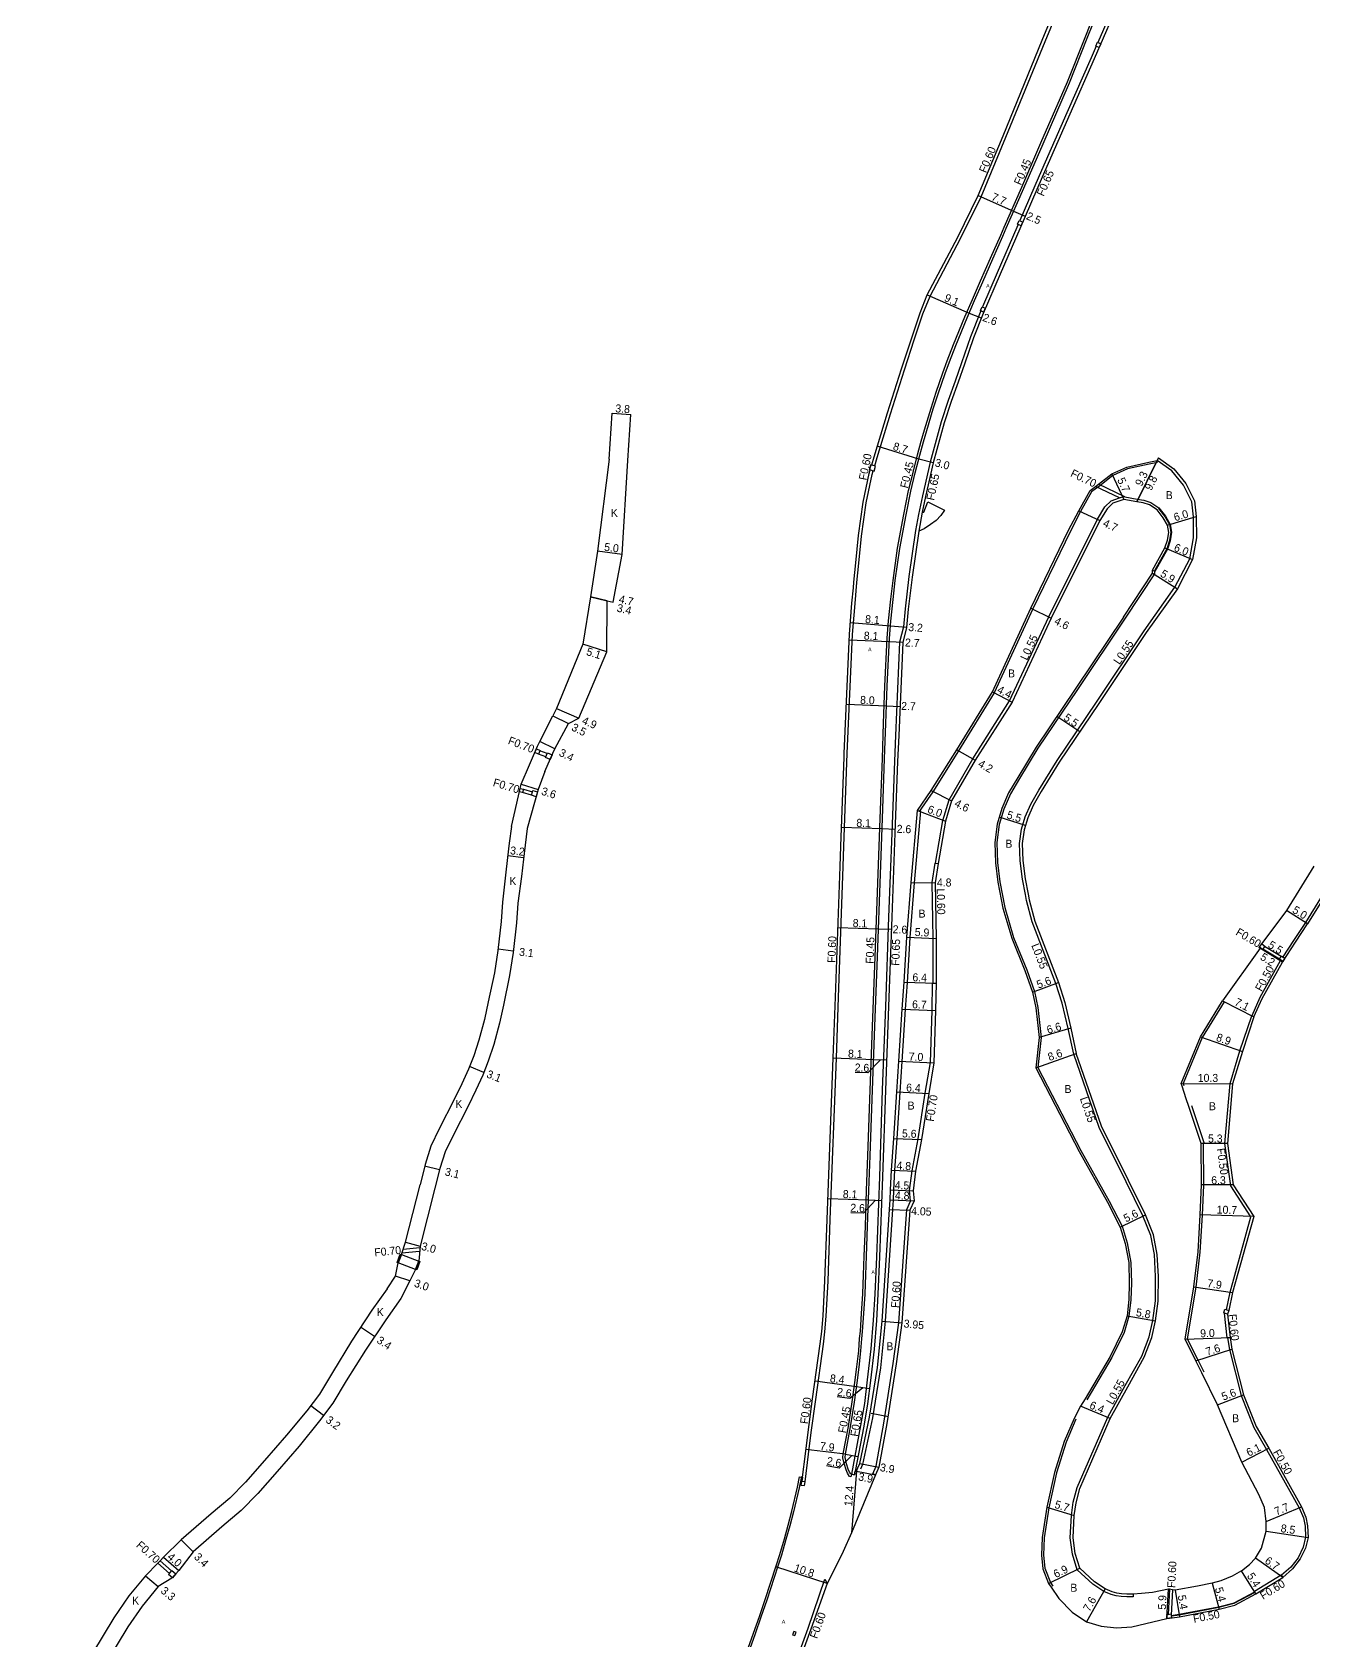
# Model space of a CAD drawing. Header units: metres. Extents: x 4000 to 8000, y -96000 to -93000.
# Drawn here: x 5204.3 to 5460.6, y -95800.2 to -95478.6 of the extents above; entities that cross this region are included whole.
import ezdxf

# ---------------------------------------------------------------- set-up
doc = ezdxf.new("R2010")
doc.units = ezdxf.units.M
doc.header["$LTSCALE"] = 2.5
for name, color, linetype in [('側溝・桝', 7, 'Continuous'), ('幅員', 7, 'Continuous'), ('歩道・分離帯・安全施設', 7, 'Continuous'), ('舗装', 7, 'Continuous'), ('道路', 7, 'Continuous')]:
    doc.layers.add(name, color=color, linetype=linetype)
doc.styles.get("Standard").update_dxf_attribs({"font": ''})
doc.styles.add('YOKO_DECO', font='')
doc.styles.get('Standard').set_extended_font_data('@MS PGothic')
doc.styles.get('YOKO_DECO').set_extended_font_data('MS PGothic')

msp = doc.modelspace()

# ---------------------------------------------------------------- linework, layer by layer
at = {"layer": '側溝・桝'}
for points in [[(5372.81, -95565.31), (5373.28, -95563.67), (5375.99, -95554.89), (5378.75, -95546.1), (5380.73, -95540.1), (5382.46, -95534.92), (5383.88, -95531.4), (5389.99, -95519.87), (5394.08, -95511.55), (5399.04, -95499.58), (5406.89, -95480.48), (5421.75, -95444.55), (5428.05, -95429.75), (5427.48, -95429.5)], [(5434.56, -95432.82), (5434.24, -95432.77), (5433.27, -95439.67), (5427.27, -95456), (5419.68, -95475.47), (5417.41, -95480.68)], [(5368.16, -95766.88), (5368.06, -95767.4), (5367.78, -95767.35), (5367.35, -95766.68), (5367.09, -95766.05), (5366.74, -95764.99), (5366.56, -95764.25), (5366.46, -95763.6), (5366.49, -95762.86), (5367.54, -95757.37), (5368.32, -95752.42), (5368.83, -95748.6), (5369.22, -95745.47), (5369.61, -95742.21), (5369.8, -95739.77), (5369.94, -95738.34), (5370.19, -95734.77), (5370.42, -95730.86), (5370.6, -95727.03), (5370.72, -95723.29), (5370.94, -95717.39), (5371.19, -95710.14), (5371.47, -95703.23), (5371.86, -95691.94), (5372.39, -95677.42), (5372.89, -95663.49), (5373.5, -95646.9), (5373.9, -95635.82), (5374.34, -95623.85), (5374.58, -95616.78), (5374.85, -95609.36), (5375.33, -95599.8), (5375.57, -95596.33), (5376.02, -95591.97), (5376.47, -95588.21), (5377.4, -95581.77), (5378.63, -95575.04), (5379.58, -95570.28), (5380.47, -95566.62), (5381.39, -95563.09), (5382.11, -95560.41), (5382.77, -95558.14), (5384.09, -95553.82), (5385.12, -95550.61), (5386.45, -95546.74), (5387.32, -95544.34), (5388.59, -95541.06), (5390.86, -95535.55), (5392.38, -95532.07), (5394, -95528.35), (5395.99, -95523.77), (5398, -95519.19), (5398.68, -95517.61), (5402.21, -95509.6), (5406.05, -95500.76), (5411.36, -95488.57), (5414.88, -95479.67), (5416.01, -95476.85)], [(5417.08, -95481.44), (5416.08, -95483.72), (5411.23, -95494.73), (5405.72, -95507.34), (5401.81, -95516.3)], [(5401.49, -95517.04), (5401.21, -95517.67), (5397.28, -95526.74), (5394.35, -95533.54)], [(5394.02, -95534.3), (5393.88, -95534.63), (5392, -95539.52), (5390.15, -95544.75), (5388.89, -95548.41), (5387.51, -95552.27), (5386.12, -95556.52), (5383.89, -95564.57), (5382.34, -95571.3), (5381.54, -95575.02), (5381, -95578.25), (5379.64, -95587.47), (5378.88, -95593.88), (5378.54, -95597.51), (5377.78, -95600.55), (5376.97, -95619.22), (5376.74, -95624.38), (5376.21, -95638.76), (5375.57, -95655.55), (5374.94, -95673.37), (5374.33, -95690.09), (5373.75, -95707.43), (5373.16, -95723.45), (5372.81, -95730.89), (5372.52, -95736.13), (5372.03, -95741.84), (5371.33, -95748.07), (5370.74, -95752.77), (5369.98, -95757.17), (5368.16, -95766.88), (5368.79, -95767)], [(5358.88, -95768.44), (5359.57, -95762.93), (5360.1, -95758.58), (5361.01, -95751.94), (5362.54, -95740.93), (5362.86, -95738.42), (5363.1, -95735.28), (5363.48, -95728.28), (5363.93, -95716.01), (5365.14, -95683.7), (5365.57, -95671.56), (5366.04, -95658.51), (5366.52, -95645.43), (5366.67, -95641.38), (5367.33, -95622.84), (5368.36, -95599.04), (5368.89, -95592.81), (5369.27, -95588.62), (5369.64, -95584.79), (5370.18, -95579.35), (5371.12, -95572.71), (5372.31, -95567.02), (5372.52, -95566.3)], [(5424.51, -95790.87), (5424.51, -95791.42), (5423.22, -95791.44), (5422.13, -95791.38), (5421.1, -95791.24), (5420.13, -95790.95), (5418.65, -95790.32), (5416.4, -95788.86), (5413.31, -95786.02), (5412.35, -95782.87), (5411.93, -95779.65), (5412.15, -95775.13), (5412.53, -95772.5), (5413.29, -95769.55), (5419.42, -95755.5), (5422.93, -95749.16), (5426.2, -95743.29), (5427.71, -95739.44), (5428.43, -95736.18), (5428.93, -95732.26), (5428.99, -95727.4), (5428.76, -95723.01), (5428.01, -95719.18), (5426.42, -95715.22), (5423.07, -95708.46), (5417.67, -95697.56), (5412.6, -95682.95), (5411.48, -95677.83), (5410.32, -95672.76), (5409.04, -95668.8), (5404.3, -95656.49), (5403.17, -95652.23), (5402.94, -95651.02), (5402.34, -95647.97), (5401.9, -95644.28), (5401.78, -95640.81), (5402.14, -95637.98), (5402.9, -95635.51), (5404.01, -95632.96), (5405.66, -95630.15), (5409.27, -95624.25), (5417.15, -95612.54), (5426.67, -95598.32), (5432.86, -95589.59), (5435.84, -95583.89), (5436.59, -95579.68), (5436.57, -95575.51), (5436.22, -95572.48), (5434.53, -95569.15), (5432.23, -95566.3), (5429.3, -95564.23)], [(5421.74, -95571.74), (5416.94, -95569.45)], [(5422.86, -95571.5), (5417.56, -95568.97)], [(5384.98, -95644.73), (5386.44, -95636.23), (5387.68, -95632.06), (5392.44, -95623.86), (5399.79, -95612.28), (5407.62, -95595.53), (5417.34, -95575.96), (5418.83, -95573.53), (5420.12, -95572.28), (5421.74, -95571.74), (5422.61, -95571.45), (5422.86, -95571.5), (5425.31, -95571.98), (5426.65, -95572.19), (5428, -95572.64), (5429.64, -95573.68), (5430.97, -95575.37), (5431.9, -95577.02), (5432.16, -95578.61), (5431.92, -95580.3), (5431.35, -95581.96), (5428.86, -95586.45), (5428.38, -95586.18)], [(5382.3, -95574.55), (5381.62, -95578.4)], [(5475.11, -95579.81), (5474.51, -95582.4), (5473.88, -95585.79), (5473.16, -95591.7), (5472.46, -95599), (5471.86, -95606.11), (5471.18, -95612.59), (5471.13, -95618.13), (5471.22, -95623.91), (5471.66, -95628.83), (5470.59, -95635.02), (5469.88, -95637.6), (5468.92, -95639.85), (5466.23, -95644.86), (5464.45, -95647.74), (5458.95, -95656.6)], [(5307.02, -95623.49), (5305.57, -95622.93)], [(5307.3, -95622.85), (5305.85, -95622.29)], [(5304.18, -95631.16), (5302.41, -95630.63)], [(5302.57, -95629.94), (5304.37, -95630.49)], [(5384.27, -95648.6), (5384.93, -95644.72), (5384.98, -95644.73), (5385.53, -95644.82)], [(5384.47, -95668.74), (5384.5, -95659.83), (5384.27, -95648.6)], [(5458.95, -95656.6), (5456.56, -95660.23), (5454.42, -95663.47)], [(5453.76, -95663.92), (5450.42, -95661.93)], [(5454.09, -95663.42), (5450.78, -95661.44)], [(5453.98, -95664.13), (5453.9, -95664.26), (5449.85, -95671.59), (5448.21, -95675.27)], [(5379.99, -95712.33), (5379.77, -95710.22), (5380.3, -95706.24), (5381.48, -95699.86), (5382.92, -95690.7), (5383.94, -95684.59), (5384.28, -95674.2), (5384.37, -95668.73), (5384.47, -95668.74), (5385.07, -95668.74)], [(5443.14, -95734.04), (5443.9, -95730.49), (5448.06, -95715.46), (5444.01, -95709.23), (5442.84, -95700.8), (5443.9, -95688.77), (5445.86, -95682.27), (5448.21, -95675.27)], [(5373, -95767.04), (5372.44, -95766.82), (5373.07, -95765.29), (5374.66, -95756.7), (5376.52, -95744.79), (5377.65, -95736.61), (5379.24, -95713.98), (5379.99, -95712.33)], [(5281.87, -95721.62), (5278.52, -95721.95)], [(5278.27, -95722.68), (5281.81, -95722.33)], [(5443.87, -95739.6), (5443.28, -95739.66), (5442.73, -95734.71)], [(5443.37, -95739.65), (5443.75, -95741.99), (5446.11, -95751.19), (5448.64, -95757.57), (5451.17, -95761.96), (5457.7, -95773.63), (5458.57, -95775.65), (5458.87, -95777.3), (5458.97, -95779.5), (5458.47, -95781.51), (5457.46, -95783.59), (5456.02, -95785.48), (5454.17, -95787.09)], [(5368.79, -95767), (5368.92, -95766.32)], [(5358.37, -95767.52), (5358.26, -95768.36)], [(5229.46, -95784.72), (5231.76, -95786.77)], [(5229.95, -95784.21), (5232.22, -95786.25)], [(5318.98, -95911.28), (5326.02, -95891.49), (5330.83, -95877.97), (5336.95, -95860.85), (5343.78, -95841.74), (5351.24, -95820.72), (5357.89, -95802.06), (5359.48, -95797.68), (5362.83, -95787.89)], [(5362.83, -95787.89), (5363.31, -95788.77)], [(5449.06, -95790.82), (5448.75, -95790.3), (5454.12, -95787.02), (5454.43, -95787.53)], [(5431.75, -95789.9), (5431.48, -95794.92)], [(5432.34, -95789.99), (5432.08, -95795.07)], [(5432.09, -95795.13), (5433.7, -95794.9), (5441.58, -95793.42), (5444.67, -95792.59), (5448.8, -95790.39)]]:
    msp.add_lwpolyline(points, dxfattribs=at)
for points in [[(5418, -95480.94), (5417.67, -95481.69), (5417.01, -95481.41), (5417.34, -95480.65)], [(5402.39, -95516.57), (5402.07, -95517.31), (5401.39, -95517), (5401.72, -95516.26)], [(5394.93, -95533.81), (5394.6, -95534.57), (5393.94, -95534.26), (5394.29, -95533.51)], [(5372.69, -95566.35), (5372.97, -95565.36), (5372.03, -95565.09), (5371.74, -95566.07)], [(5305.56, -95622.96), (5304.83, -95622.64), (5305.15, -95621.91), (5305.88, -95622.23), (5305.85, -95622.29), (5305.57, -95622.93)], [(5307.36, -95622.71), (5308.28, -95623.11), (5307.88, -95624.03), (5306.96, -95623.62), (5307.02, -95623.49), (5307.3, -95622.85)], [(5302.41, -95630.63), (5301.73, -95630.47), (5301.89, -95629.79), (5302.57, -95629.94)], [(5304.45, -95630.22), (5305.41, -95630.49), (5305.14, -95631.46), (5304.18, -95631.18), (5304.18, -95631.16), (5304.37, -95630.49)], [(5450.38, -95661.98), (5449.73, -95661.51), (5450.21, -95660.87), (5450.85, -95661.34), (5450.78, -95661.44), (5450.42, -95661.93)], [(5454.17, -95663.31), (5454.84, -95663.75), (5454.4, -95664.41), (5453.73, -95663.97), (5453.76, -95663.92), (5454.09, -95663.42)], [(5442.86, -95733.94), (5443.61, -95734.2), (5443.35, -95734.93), (5442.73, -95734.71), (5442.6, -95734.67)], [(5358.79, -95769.19), (5358.89, -95768.44), (5358.15, -95768.35), (5358.06, -95769.1)], [(5232.28, -95786.18), (5233.03, -95786.85), (5232.37, -95787.59), (5231.62, -95786.93), (5231.76, -95786.77), (5232.22, -95786.25)], [(5432.05, -95794.84), (5432.08, -95795.07), (5432.09, -95795.13), (5432.16, -95795.63), (5431.37, -95795.74), (5431.26, -95794.95), (5431.48, -95794.92)], [(5357.08, -95798.49), (5356.62, -95798.34), (5356.4, -95798.99), (5356.86, -95799.14)]]:
    msp.add_lwpolyline(points, close=True, dxfattribs=at)
at = {"layer": '幅員'}
for points in [[(5393.52, -95511.29), (5400.59, -95514.41)], [(5400.59, -95514.41), (5402.9, -95515.41)], [(5383.32, -95531.14), (5391.68, -95534.81)], [(5391.68, -95534.81), (5394.13, -95535.75)], [(5320.29, -95554.82), (5324.04, -95555.07)], [(5381.64, -95563.98), (5373.33, -95561.41)], [(5384.51, -95564.73), (5381.64, -95563.98)], [(5429.55, -95563.74), (5429.31, -95564.23), (5425.21, -95572.52)], [(5420.24, -95566.91), (5422.65, -95572.02)], [(5425.21, -95572.52), (5429.31, -95564.23)], [(5413.6, -95574.28), (5417.82, -95576.23)], [(5431.38, -95577.21), (5437.12, -95575.47)], [(5322.34, -95583.04), (5317.38, -95582.4)], [(5430.85, -95581.73), (5436.37, -95584.07)], [(5428.36, -95586.8), (5433.33, -95589.88)], [(5315.97, -95591.53), (5319.28, -95592.31), (5320.5, -95592.59)], [(5319.28, -95592.31), (5315.97, -95591.53)], [(5404.04, -95593.75), (5408.12, -95595.77)], [(5375.95, -95597.4), (5367.94, -95596.72)], [(5379.17, -95597.62), (5375.95, -95597.4)], [(5319.24, -95602.47), (5314.42, -95600.98)], [(5375.76, -95600.51), (5367.69, -95600.16)], [(5378.42, -95600.64), (5375.76, -95600.51)], [(5396.36, -95610.53), (5400.27, -95612.55)], [(5308.42, -95615.28), (5311.55, -95616.84)], [(5309.18, -95613.86), (5313.63, -95615.79)], [(5375.17, -95613.37), (5367.14, -95613.03)], [(5377.86, -95613.47), (5375.17, -95613.37)], [(5413.81, -95618.49), (5409.25, -95615.41)], [(5308.85, -95621.92), (5305.85, -95620.43)], [(5389.26, -95622.07), (5392.91, -95624.15)], [(5302.08, -95628.94), (5305.54, -95630.03)], [(5384.11, -95630.25), (5388.19, -95632.28)], [(5381.36, -95634.22), (5386.97, -95636.35)], [(5374.29, -95637.91), (5366.19, -95637.62)], [(5376.88, -95638), (5374.29, -95637.91)], [(5402.95, -95637.2), (5397.7, -95635.57)], [(5302.61, -95643.67), (5299.43, -95643.3)], [(5380.07, -95648.61), (5384.87, -95648.65)], [(5459.38, -95656.86), (5455.13, -95654.22)], [(5373.56, -95657.95), (5365.45, -95657.65)], [(5376.12, -95658.04), (5373.56, -95657.95)], [(5379.26, -95659.54), (5385.1, -95659.82)], [(5300.53, -95662.31), (5297.49, -95661.97)], [(5454.33, -95664.52), (5449.66, -95661.6)], [(5454.33, -95664.52), (5449.92, -95661.76)], [(5378.68, -95668.56), (5385.07, -95668.74)], [(5404.35, -95670.54), (5409.56, -95668.62)], [(5442.37, -95672.29), (5448.66, -95675.48)], [(5378.29, -95673.92), (5384.98, -95674.21)], [(5412.02, -95677.71), (5405.69, -95679.6)], [(5437.96, -95679.44), (5446.34, -95682.42)], [(5405.02, -95685.64), (5413.12, -95682.77)], [(5294.66, -95686.57), (5291.78, -95685.43)], [(5372.61, -95684.05), (5364.52, -95683.75)], [(5373.9, -95684.1), (5371.44, -95686.67), (5368.89, -95686.58)], [(5375.18, -95684.14), (5372.61, -95684.05)], [(5377.64, -95684.35), (5384.64, -95684.66)], [(5434.09, -95688.79), (5444.39, -95688.86)], [(5377.22, -95690.49), (5383.61, -95690.81)], [(5376.63, -95699.77), (5382.17, -95699.98)], [(5443.34, -95700.78), (5438.09, -95700.78)], [(5285.76, -95706.06), (5282.8, -95705.34)], [(5376.2, -95706.11), (5381, -95706.35)], [(5371.58, -95712.12), (5363.47, -95711.82)], [(5375.89, -95712.07), (5380.69, -95712.26)], [(5375.98, -95710.03), (5380.48, -95710.23)], [(5444.49, -95709.05), (5438.19, -95709.08)], [(5372.9, -95712.17), (5370.57, -95714.72), (5368.02, -95714.63)], [(5374.21, -95712.22), (5371.58, -95712.12)], [(5375.78, -95713.96), (5379.83, -95714.13)], [(5421.91, -95717.49), (5426.93, -95715.02)], [(5448.6, -95715.38), (5437.9, -95715.08)], [(5279, -95720.53), (5281.9, -95721.31)], [(5279.84, -95728.26), (5277, -95727.29)], [(5436.63, -95729.46), (5444.39, -95730.61)], [(5272.8, -95739.38), (5270.01, -95737.52)], [(5374.32, -95736.29), (5378.25, -95736.67)], [(5423.27, -95735.22), (5428.97, -95736.27)], [(5434.88, -95739.9), (5443.87, -95739.6)], [(5437.06, -95744.22), (5444.24, -95741.89)], [(5369.18, -95749.47), (5360.89, -95748.32)], [(5370.47, -95749.64), (5367.82, -95751.76), (5365.29, -95751.42)], [(5371.75, -95749.81), (5369.18, -95749.47)], [(5262.59, -95755.15), (5260.03, -95753.23)], [(5419.92, -95755.74), (5413.99, -95753.32)], [(5441.35, -95753.01), (5446.59, -95751.04)], [(5366.95, -95762.92), (5359.07, -95761.95)], [(5368.21, -95763.16), (5365.71, -95765.67), (5363.2, -95765.2)], [(5366.95, -95762.92), (5369.47, -95763.39)], [(5446.22, -95764.48), (5451.6, -95761.72)], [(5369.17, -95766.29), (5368.14, -95778.65)], [(5369.17, -95766.29), (5373, -95767.04)], [(5369.81, -95764.78), (5373.64, -95765.47)], [(5407.25, -95773.52), (5412.7, -95775.18)], [(5451.08, -95776.35), (5458.15, -95773.41)], [(5451.06, -95778.31), (5459.47, -95779.55)], [(5236.52, -95782.41), (5234.15, -95780.04)], [(5230.62, -95783.52), (5233.64, -95786.15)], [(5363.31, -95788.77), (5353.05, -95785.4)], [(5407.59, -95788.73), (5413.8, -95785.72)], [(5454.43, -95787.53), (5448.95, -95783.67)], [(5227.01, -95787.22), (5229.55, -95789.34)], [(5440.3, -95788.69), (5441.69, -95793.9)], [(5449.06, -95790.82), (5446.18, -95786.25)], [(5418.91, -95789.84), (5415.17, -95796.39)], [(5431.26, -95795.76), (5431.55, -95789.87)], [(5432.88, -95790.07), (5433.79, -95795.39)]]:
    msp.add_lwpolyline(points, dxfattribs=at)
at = {"layer": '歩道・分離帯・安全施設'}
for points, elevation in [([(5368.92, -95766.32), (5368.79, -95767), (5368.16, -95766.88), (5368.01, -95766.85), (5367.76, -95766.47), (5367.53, -95765.89), (5367.19, -95764.86), (5367.01, -95764.15), (5366.92, -95763.58), (5366.95, -95762.92), (5367.99, -95757.45), (5368.77, -95752.49), (5369.28, -95748.66), (5369.68, -95745.53), (5370.07, -95742.26), (5370.26, -95739.82), (5370.4, -95738.38), (5370.65, -95734.8), (5370.88, -95730.88), (5371.06, -95727.05), (5371.18, -95723.3), (5371.4, -95717.4), (5371.65, -95710.16), (5371.93, -95703.25), (5372.32, -95691.95), (5372.85, -95677.43), (5373.35, -95663.5), (5373.96, -95646.92), (5374.36, -95635.83), (5374.8, -95623.86), (5375.04, -95616.8), (5375.31, -95609.38), (5375.79, -95599.83), (5376.02, -95596.37), (5376.48, -95592.02), (5376.93, -95588.27), (5377.86, -95581.84), (5379.08, -95575.13), (5380.02, -95570.38), (5380.91, -95566.73), (5381.84, -95563.21), (5382.55, -95560.54), (5383.21, -95558.27), (5384.53, -95553.95), (5385.55, -95550.75), (5386.89, -95546.89), (5387.75, -95544.5), (5389.02, -95541.23), (5391.28, -95535.73), (5392.8, -95532.26), (5394.42, -95528.54), (5396.42, -95523.96), (5398.42, -95519.37), (5399.1, -95517.79), (5402.63, -95509.78), (5406.47, -95500.95), (5411.78, -95488.74), (5415.3, -95479.84), (5416.44, -95477.02)], 102.79), ([(5368.16, -95766.88), (5368.01, -95766.85), (5367.76, -95766.47), (5367.53, -95765.89), (5367.19, -95764.86), (5367.01, -95764.15), (5366.92, -95763.58), (5366.95, -95762.92), (5367.99, -95757.45), (5368.77, -95752.49), (5369.28, -95748.66), (5369.68, -95745.53), (5370.07, -95742.26), (5370.26, -95739.82), (5370.4, -95738.38), (5370.65, -95734.8), (5370.88, -95730.88), (5371.06, -95727.05), (5371.18, -95723.3), (5371.4, -95717.4), (5371.65, -95710.16), (5371.93, -95703.25), (5372.32, -95691.95), (5372.85, -95677.43), (5373.35, -95663.5), (5373.96, -95646.92), (5374.36, -95635.83), (5374.8, -95623.86), (5375.04, -95616.8), (5375.31, -95609.38), (5375.79, -95599.83), (5376.02, -95596.37), (5376.48, -95592.02), (5376.93, -95588.27), (5377.86, -95581.84), (5379.08, -95575.13), (5380.02, -95570.38), (5380.91, -95566.73), (5381.84, -95563.21), (5382.55, -95560.54), (5383.21, -95558.27), (5384.53, -95553.95), (5385.55, -95550.75), (5386.89, -95546.89), (5387.75, -95544.5), (5389.02, -95541.23), (5391.28, -95535.73), (5392.8, -95532.26), (5394.42, -95528.54), (5396.42, -95523.96), (5398.42, -95519.37), (5399.1, -95517.79), (5402.63, -95509.78), (5406.47, -95500.95), (5411.78, -95488.74), (5415.3, -95479.84), (5416.44, -95477.02)], 102.81), ([(5358.16, -95767.36), (5357.68, -95769.65), (5356.56, -95774.44), (5355.82, -95777.24), (5355.07, -95779.96), (5354.14, -95783.12), (5353.46, -95785.28), (5351.23, -95792.09), (5350.07, -95795.47), (5348.91, -95798.79), (5347.83, -95801.81), (5346.79, -95804.74), (5345.17, -95809.25), (5339.81, -95824.27)], 103.06)]:
    msp.add_lwpolyline(points, dxfattribs=dict(at, elevation=elevation))
for points in [[(5379.08, -95575.13), (5380.02, -95570.38), (5380.91, -95566.73), (5381.84, -95563.21), (5382.55, -95560.54), (5383.21, -95558.27), (5384.53, -95553.95), (5385.55, -95550.75), (5386.89, -95546.89), (5387.75, -95544.5), (5389.02, -95541.23), (5391.28, -95535.73), (5392.8, -95532.26), (5394.42, -95528.54), (5396.42, -95523.96), (5398.42, -95519.37), (5399.1, -95517.79), (5402.63, -95509.78), (5406.47, -95500.95), (5411.78, -95488.74), (5415.3, -95479.84)], [(5429.38, -95564.62), (5427.71, -95564.99), (5423.37, -95565.93), (5420.44, -95567.26), (5417.81, -95569.29), (5417.19, -95569.77), (5416.17, -95570.54), (5413.95, -95574.47), (5411.95, -95578.38), (5404.4, -95593.92), (5396.71, -95610.72), (5389.6, -95622.28), (5384.45, -95630.47), (5381.69, -95634.45)], [(5429.58, -95573.85), (5430.85, -95575.45), (5431.76, -95577.07), (5432.01, -95578.61), (5431.77, -95580.27), (5431.21, -95581.89), (5428.78, -95586.29), (5428.75, -95586.93), (5422.88, -95595.79), (5413.38, -95610), (5405.44, -95621.79), (5401.76, -95627.81), (5399.95, -95630.9), (5398.63, -95633.93), (5397.67, -95637.02), (5397.22, -95640.61), (5397.36, -95644.64), (5397.83, -95648.51)], [(5366.95, -95762.92), (5367.99, -95757.45), (5368.77, -95752.49), (5369.28, -95748.66), (5369.68, -95745.53), (5370.07, -95742.26), (5370.26, -95739.82), (5370.4, -95738.38), (5370.65, -95734.8), (5370.88, -95730.88), (5371.06, -95727.05), (5371.18, -95723.3), (5371.4, -95717.4), (5371.65, -95710.16), (5371.93, -95703.25), (5372.32, -95691.95), (5372.85, -95677.43), (5373.35, -95663.5), (5373.96, -95646.92), (5374.36, -95635.83), (5374.8, -95623.86), (5375.04, -95616.8), (5375.31, -95609.38), (5375.79, -95599.83), (5376.02, -95596.37), (5376.48, -95592.02), (5376.93, -95588.27), (5377.86, -95581.84)], [(5381.96, -95634.27), (5380.67, -95648.66), (5379.86, -95659.58), (5379.27, -95668.6), (5378.89, -95673.96), (5378.24, -95684.39), (5377.82, -95690.53), (5377.23, -95699.8), (5376.8, -95706.15), (5376.58, -95710.06), (5376.49, -95712.1), (5376.38, -95714), (5374.92, -95736.34), (5373.95, -95745.64), (5372.35, -95755.61), (5370.38, -95764.96), (5369.99, -95765.89)], [(5397.83, -95648.51), (5398.8, -95653.62), (5400.59, -95659.6), (5403.23, -95666.07), (5404.74, -95670.43), (5405.43, -95673.58), (5405.75, -95676.58), (5406.1, -95679.6), (5405.43, -95685.57), (5414.02, -95702.21), (5419.73, -95712.35), (5422.28, -95717.34), (5423.31, -95720.67), (5424.01, -95724.57), (5424.13, -95728.68), (5424.05, -95732.02), (5423.66, -95735.3), (5422.69, -95738.6), (5420.24, -95743.57), (5415.21, -95752.04)], [(5442.71, -95672.5), (5438.31, -95679.62), (5434.52, -95688.8), (5434.65, -95689.19)], [(5436.19, -95693.18), (5438.66, -95700.59)], [(5438.49, -95700.77), (5438.59, -95709.09), (5438.3, -95715.1), (5437.86, -95722.51), (5437.02, -95729.52), (5435.29, -95739.83), (5437.41, -95744.04), (5438.6, -95746.46)], [(5413.04, -95755.93), (5411.07, -95760.48), (5409.16, -95766.65), (5407.64, -95773.6), (5406.69, -95779.6), (5406.55, -95783.1), (5406.8, -95785.71), (5407.94, -95788.54), (5408.43, -95789.26)], [(5432.26, -95795.21), (5433.72, -95795), (5441.6, -95793.51), (5444.71, -95792.68), (5448.87, -95790.46)]]:
    msp.add_lwpolyline(points, dxfattribs=at)
at = {"layer": '道路'}
for points, elevation in [([(5368.55, -95589.7), (5368.65, -95588.56), (5369.02, -95584.73), (5369.57, -95579.27), (5370.51, -95572.6), (5371.71, -95566.87), (5371.93, -95566.13), (5371.74, -95566.07), (5372.03, -95565.09), (5372.21, -95565.14), (5372.69, -95563.49), (5375.4, -95554.7), (5378.16, -95545.91), (5380.14, -95539.91), (5381.88, -95534.7), (5383.32, -95531.14), (5389.44, -95519.59), (5393.52, -95511.29), (5398.47, -95499.34), (5406.32, -95480.25), (5421.18, -95444.32)], 109.76), ([(5420.27, -95475.72), (5416.67, -95483.98), (5411.82, -95494.99), (5406.31, -95507.59), (5401.8, -95517.93), (5397.87, -95526.99), (5394.47, -95534.87), (5392.6, -95539.74), (5390.76, -95544.96), (5389.49, -95548.62), (5388.12, -95552.47), (5386.73, -95556.71), (5384.51, -95564.73), (5382.96, -95571.44), (5382.3, -95574.55), (5382.64, -95574.58), (5383.43, -95572.54)], 116.11), ([(5383.43, -95572.54), (5386.74, -95574.18)], 110.36), ([(5386.74, -95574.18), (5386.06, -95575.27), (5385.07, -95576.22), (5383.96, -95577.05), (5382.71, -95577.93), (5381.62, -95578.4), (5380.27, -95587.56), (5379.52, -95593.95), (5379.17, -95597.62), (5378.42, -95600.64), (5377.61, -95619.25), (5377.38, -95624.4), (5376.85, -95638.78), (5376.21, -95655.57), (5375.58, -95673.4), (5374.97, -95690.11), (5374.39, -95707.45), (5373.8, -95723.48), (5373.45, -95730.92), (5373.16, -95736.17), (5372.67, -95741.91), (5371.96, -95748.15), (5371.37, -95752.86), (5370.62, -95757.28), (5368.92, -95766.32), (5369.17, -95766.29)], 110.66), ([(5366.69, -95623.57), (5366.72, -95622.81), (5367.74, -95599), (5368.27, -95592.75), (5368.55, -95589.7)], 108.56), ([(5344.85, -95809.12), (5348.58, -95798.66), (5349.74, -95795.34), (5350.89, -95791.98), (5353.12, -95785.19), (5353.81, -95782.98), (5354.75, -95779.82), (5355.49, -95777.11), (5356.23, -95774.3), (5357.36, -95769.52), (5357.78, -95767.45), (5358.37, -95767.52), (5358.96, -95762.85), (5359.49, -95758.5), (5360.4, -95751.86), (5361.92, -95740.85), (5362.25, -95738.36), (5362.48, -95735.24), (5362.86, -95728.25), (5363.31, -95715.99), (5364.53, -95683.68), (5364.95, -95671.54), (5365.42, -95658.49), (5365.9, -95645.41), (5366.05, -95641.36), (5366.69, -95623.57)], 98.65), ([(5372.08, -95754.67), (5375.56, -95755.35)], 104.14)]:
    msp.add_lwpolyline(points, dxfattribs=dict(at, elevation=elevation))
for points in [[(5319.7, -95564.01), (5320.29, -95554.82)], [(5320.29, -95554.82), (5324.04, -95555.07)], [(5323.44, -95564.26), (5324.04, -95555.07)], [(5319.7, -95564.01), (5317.38, -95582.4), (5315.97, -95591.53), (5314.42, -95600.98), (5309.18, -95613.86), (5308.42, -95615.28)], [(5380.07, -95648.61), (5381.36, -95634.22), (5384.11, -95630.25), (5389.26, -95622.07), (5396.36, -95610.53), (5404.04, -95593.75), (5411.59, -95578.2), (5413.6, -95574.28), (5415.87, -95570.28), (5416.94, -95569.45), (5417.56, -95568.97), (5420.24, -95566.91), (5423.25, -95565.55), (5427.62, -95564.6), (5429.3, -95564.23), (5429.31, -95564.23), (5429.55, -95563.74), (5432.61, -95565.89), (5435, -95568.85), (5436.75, -95572.32), (5437.12, -95575.47), (5437.14, -95579.73), (5436.37, -95584.07), (5433.33, -95589.88), (5427.12, -95598.63)], [(5311.55, -95616.84), (5313.63, -95615.79), (5319.24, -95602.47), (5319.28, -95592.31), (5320.5, -95592.59), (5322.34, -95583.04), (5323.44, -95564.26)], [(5422.55, -95595.57), (5428.36, -95586.8), (5428.38, -95586.18), (5430.85, -95581.73), (5431.38, -95580.18), (5431.6, -95578.62), (5431.38, -95577.21), (5430.51, -95575.68), (5429.27, -95574.1), (5427.77, -95573.14), (5426.52, -95572.73), (5425.21, -95572.52), (5422.65, -95572.02), (5420.41, -95572.76), (5419.27, -95573.88), (5417.82, -95576.23), (5408.12, -95595.77), (5400.27, -95612.55), (5392.91, -95624.15), (5388.19, -95632.28), (5386.97, -95636.35), (5385.53, -95644.82), (5384.87, -95648.65)], [(5422.55, -95595.57), (5413.05, -95609.78), (5405.1, -95621.57), (5401.41, -95627.6), (5399.59, -95630.72), (5398.25, -95633.79), (5397.28, -95636.93), (5396.82, -95640.59), (5396.96, -95644.67), (5397.43, -95648.56)], [(5427.12, -95598.63), (5417.61, -95612.84), (5409.73, -95624.55), (5406.13, -95630.43), (5404.5, -95633.21), (5403.42, -95635.7), (5402.68, -95638.1), (5402.33, -95640.84), (5402.45, -95644.24), (5402.89, -95647.91)], [(5303.76, -95625.07), (5305.4, -95621.34), (5305.85, -95620.43), (5308.42, -95615.28)], [(5306.83, -95626.42), (5308.43, -95622.76), (5308.85, -95621.92), (5311.55, -95616.84)], [(5300.15, -95637.4), (5302.08, -95628.94), (5303.76, -95625.07)], [(5306.83, -95626.42), (5305.54, -95630.03), (5303.33, -95637.81)], [(5300.15, -95637.4), (5299.72, -95640.74), (5299.4, -95643.59), (5298.99, -95647.14), (5298.39, -95652.53)], [(5303.33, -95637.81), (5302.9, -95641.13), (5302.57, -95643.95), (5302.18, -95647.43), (5301.43, -95652.75)], [(5460.63, -95645.37), (5455.13, -95654.22)], [(5384.87, -95648.65), (5385.1, -95659.82), (5385.07, -95668.74), (5384.98, -95674.21), (5384.64, -95684.66), (5383.61, -95690.81), (5382.17, -95699.98), (5381, -95706.35), (5380.48, -95710.23), (5380.69, -95712.26), (5379.83, -95714.13), (5378.25, -95736.67), (5377.11, -95744.87), (5375.25, -95756.8), (5373.64, -95765.47), (5373, -95767.04), (5368.14, -95778.65), (5366.52, -95782.34), (5365.74, -95783.89), (5363.31, -95788.77)], [(5369.17, -95766.29), (5369.44, -95765.66), (5369.81, -95764.78), (5371.76, -95755.5), (5373.36, -95745.56), (5374.32, -95736.29), (5375.78, -95713.96), (5375.89, -95712.07), (5375.98, -95710.03), (5376.2, -95706.11), (5376.63, -95699.77), (5377.22, -95690.49), (5377.64, -95684.35), (5378.29, -95673.92), (5378.68, -95668.56), (5379.26, -95659.54), (5380.07, -95648.61)], [(5397.43, -95648.56), (5398.42, -95653.73), (5400.22, -95659.73), (5402.86, -95666.21), (5404.35, -95670.54), (5405.04, -95673.65), (5405.35, -95676.63), (5405.69, -95679.6), (5405.02, -95685.64), (5413.67, -95702.4), (5419.38, -95712.54), (5421.91, -95717.49), (5422.92, -95720.77), (5423.61, -95724.61), (5423.73, -95728.68), (5423.65, -95731.99), (5423.27, -95735.22), (5422.32, -95738.45), (5419.89, -95743.38), (5414.87, -95751.84), (5413.99, -95753.32), (5412.68, -95755.77), (5410.7, -95760.34), (5408.77, -95766.54), (5407.25, -95773.52), (5406.29, -95779.56), (5406.15, -95783.11), (5406.4, -95785.8), (5407.59, -95788.73), (5408.1, -95789.49), (5409.65, -95791.77), (5412.32, -95794.51), (5415.17, -95796.39), (5418.13, -95797.29), (5421.17, -95797.59), (5424.22, -95797.4), (5431.26, -95795.76), (5432.32, -95795.61), (5433.79, -95795.39), (5441.69, -95793.9), (5444.85, -95793.06), (5449.06, -95790.82), (5454.43, -95787.53)], [(5402.89, -95647.91), (5403.48, -95650.92), (5403.71, -95652.1), (5404.82, -95656.32), (5409.56, -95668.62), (5410.85, -95672.62), (5412.02, -95677.71), (5413.12, -95682.77)], [(5464.87, -95648.01), (5459.38, -95656.86)], [(5298.39, -95652.53), (5298.12, -95656.42), (5297.47, -95662.21), (5296.75, -95666.7), (5295.54, -95672.47)], [(5301.43, -95652.75), (5301.15, -95656.7), (5300.49, -95662.62), (5299.76, -95667.21), (5298.56, -95673.14)], [(5455.13, -95654.22), (5449.66, -95661.6), (5449.92, -95661.76), (5442.37, -95672.29)], [(5448.66, -95675.48), (5450.3, -95671.81), (5454.33, -95664.52), (5456.97, -95660.51), (5459.38, -95656.86)], [(5295.54, -95672.47), (5294.76, -95676), (5293.67, -95680.13), (5292.62, -95683.29), (5291.58, -95685.93), (5290.23, -95688.83), (5288.73, -95691.97), (5285.74, -95697.86)], [(5298.56, -95673.14), (5297.77, -95676.73), (5296.64, -95681.01), (5295.54, -95684.35), (5294.43, -95687.15), (5293.04, -95690.15), (5291.51, -95693.35), (5288.49, -95699.19)], [(5446.18, -95786.25), (5447.76, -95784.96), (5448.95, -95783.67), (5450.17, -95781.68), (5451.06, -95778.31), (5451.08, -95776.35), (5450.73, -95773.53), (5449.64, -95770.93), (5446.22, -95764.48), (5441.35, -95753.01), (5438.24, -95746.64), (5437.06, -95744.22), (5434.88, -95739.9), (5436.63, -95729.46), (5437.47, -95722.47), (5437.9, -95715.08), (5438.19, -95709.08), (5438.09, -95700.78), (5435.62, -95693.37), (5435.11, -95691.85), (5434.27, -95689.32), (5434.09, -95688.79), (5437.96, -95679.44), (5442.37, -95672.29)], [(5448.66, -95675.48), (5446.34, -95682.42), (5444.39, -95688.86), (5443.34, -95700.78), (5444.49, -95709.05), (5448.6, -95715.38), (5444.39, -95730.61), (5443.61, -95734.2), (5443.35, -95734.93), (5443.87, -95739.6)], [(5446.18, -95786.25), (5444.31, -95787.28), (5442.06, -95788.19), (5440.3, -95788.69), (5437.37, -95789.26), (5432.88, -95790.07), (5432.34, -95789.99), (5431.75, -95789.9), (5431.55, -95789.87), (5428.38, -95790.52), (5426.16, -95790.77), (5424.51, -95790.87), (5423.24, -95790.89), (5422.18, -95790.83), (5421.22, -95790.7), (5420.32, -95790.43), (5418.91, -95789.84), (5416.74, -95788.42), (5413.8, -95785.72), (5412.89, -95782.75), (5412.48, -95779.63), (5412.7, -95775.18), (5413.07, -95772.61), (5413.81, -95769.73), (5419.92, -95755.74), (5423.41, -95749.43), (5426.7, -95743.52), (5428.24, -95739.6), (5428.97, -95736.27), (5429.48, -95732.29), (5429.54, -95727.38), (5429.31, -95722.95), (5428.54, -95719.02), (5426.93, -95715.02), (5423.57, -95708.22), (5418.18, -95697.35), (5413.12, -95682.77)], [(5285.74, -95697.86), (5284.07, -95701.31), (5282.89, -95704.96), (5281.9, -95709.06)], [(5288.49, -95699.19), (5286.91, -95702.45), (5285.83, -95705.79), (5284.87, -95709.74)], [(5278.16, -95723), (5279, -95720.53), (5281.9, -95709.06)], [(5284.87, -95709.74), (5281.9, -95721.31), (5281.62, -95724.31)], [(5275.34, -95729.84), (5277, -95727.29), (5277.54, -95724.63), (5278.16, -95723)], [(5281.62, -95724.31), (5281, -95725.95), (5279.84, -95728.26), (5278.06, -95731.8)], [(5275.34, -95729.84), (5272.28, -95734.11), (5268.17, -95740.3), (5264.4, -95746.6)], [(5278.06, -95731.8), (5275.03, -95736.01), (5271.01, -95742.09), (5267.14, -95748.26)], [(5443.87, -95739.6), (5444.24, -95741.89), (5446.59, -95751.04), (5449.09, -95757.35), (5451.6, -95761.72), (5458.15, -95773.41), (5459.05, -95775.51), (5459.37, -95777.24), (5459.47, -95779.55), (5458.94, -95781.68), (5457.88, -95783.85), (5456.38, -95785.83), (5454.43, -95787.53)], [(5264.4, -95746.6), (5261.77, -95750.92), (5259.28, -95754.23), (5255.16, -95759.1)], [(5267.14, -95748.26), (5264.42, -95752.72), (5261.79, -95756.22), (5257.69, -95761.29)], [(5255.16, -95759.1), (5250.77, -95764.16), (5246.98, -95768.51), (5243.82, -95771.69), (5240.15, -95774.8), (5234.15, -95780.04)], [(5257.69, -95761.29), (5253.3, -95766.36), (5249.44, -95770.79), (5246.1, -95774.15), (5242.27, -95777.4), (5236.52, -95782.41)], [(5227.01, -95787.22), (5229.46, -95784.72), (5229.95, -95784.21), (5230.62, -95783.52), (5234.15, -95780.04)], [(5236.52, -95782.41), (5233.64, -95786.15), (5232.28, -95787.69), (5229.55, -95789.34)], [(5227.01, -95787.22), (5223.65, -95791.23), (5220.66, -95795.6), (5216.36, -95802.67), (5212.77, -95808.24), (5210.18, -95813.42), (5208.64, -95817.49), (5205.85, -95825.37), (5204.32, -95830.31)], [(5363.31, -95788.77), (5360.05, -95797.87), (5358.45, -95802.26), (5351.8, -95820.92), (5344.34, -95841.94), (5337.51, -95861.05), (5331.39, -95878.17), (5326.58, -95891.69), (5319.04, -95912.87), (5317.06, -95918.47), (5314.85, -95924.63), (5311.3, -95934.61), (5307.68, -95944.75), (5303.08, -95957.5), (5298.66, -95970.09), (5295.78, -95978.03), (5295.8, -95978.03)], [(5229.55, -95789.34), (5226.32, -95793.26), (5223.48, -95797.42), (5219.2, -95804.45), (5215.69, -95809.9), (5213.26, -95814.77), (5211.79, -95818.65), (5209.03, -95826.41), (5207.45, -95831.2)]]:
    msp.add_lwpolyline(points, dxfattribs=at)
for points in [[(5277.31, -95724.55), (5277.93, -95722.91), (5278.16, -95723), (5277.54, -95724.63)], [(5277.54, -95724.63), (5278.16, -95723), (5281.62, -95724.31), (5281, -95725.95)], [(5281.85, -95724.4), (5281.23, -95726.04), (5281, -95725.95), (5281.62, -95724.31)]]:
    msp.add_lwpolyline(points, close=True, dxfattribs=at)

# ---------------------------------------------------------------- texts
at = {"layer": '側溝・桝'}
for s, rotation, p in [('F0.60', 67.4901, (5395.08, -95506.88)), ('F0.45', 66.5302, (5402.05, -95509.33)), ('F0.65', 66.4219, (5406.6, -95511.56)), ('F0.60', 78.2071, (5371.16, -95568.3)), ('F0.45', 76.3332, (5379.41, -95569.91)), ('F0.65', 77.9556, (5384.66, -95572.33)), ('F0.70', 334.4654, (5411.82, -95567.37)), ('L0.55', 64.9356, (5403.29, -95604.32)), ('L0.55', 56.2077, (5421.76, -95605.18)), ('F0.70', 339.0633, (5299.35, -95620.86)), ('F0.70', 343.1907, (5296.35, -95629.29)), ('L0.60', 271.1841, (5385.22, -95649.81)), ('F0.60', 87.9369, (5364.95, -95664.7)), ('F0.45', 87.9508, (5372.59, -95664.88)), ('F0.65', 87.9668, (5377.72, -95665.28)), ('F0.60', 329.1762, (5444.86, -95658.98)), ('L0.55', 291.0852, (5404.1, -95661.18)), ('F0.50', 61.0969, (5450.19, -95670.53)), ('F0.70', 81.0781, (5384.61, -95696.49)), ('L0.55', 289.1284, (5413.81, -95691.8)), ('F0.50', 277.9073, (5441.22, -95701.84)), ('F0.70', 5.6155, (5272.83, -95723.38)), ('F0.60', 85.9917, (5377.66, -95733.71)), ('F0.60', 276.3348, (5443.54, -95734.97)), ('L0.55', 61.0222, (5420.4, -95753.13)), ('F0.60', 82.1802, (5359.45, -95756.94)), ('F0.45', 79.178, (5367.02, -95758.78)), ('F0.65', 80.2708, (5369.49, -95759.48)), ('F0.50', 299.2324, (5452.39, -95762.5)), ('F0.70', 318.1937, (5225.01, -95781.29)), ('F0.60', 87.002, (5432.89, -95789.68)), ('F0.60', 31.4722, (5450.48, -95792.04)), ('F0.60', 69.9948, (5361.28, -95799.9)), ('F0.50', 10.6687, (5436.65, -95796.61))]:
    msp.add_text(s, height=1.6, rotation=rotation, dxfattribs=at).set_placement(p)
at = {"layer": '幅員'}
for s, rotation, p in [('7.7', 336.2224, (5396.01, -95512.12)), ('2.5', 336.4219, (5402.97, -95515.95)), ('9.1', 336.3036, (5386.58, -95532.3)), ('2.6', 339.0009, (5394.23, -95536.28)), ('3.8', 356.2845, (5320.9, -95554.61)), ('8.7', 342.8425, (5376.34, -95562.08)), ('3.0', 345.2775, (5384.72, -95565.37)), ('9.3', 63.733, (5426.22, -95569.53)), ('9.8', 63.7313, (5428.13, -95570.39)), ('5.7', 295.2756, (5421.26, -95568.13)), ('4.7', 335.2399, (5418.3, -95577.33)), ('6.0', 16.7728, (5432.89, -95576.42)), ('5.0', 352.703, (5318.64, -95582.28)), ('6.0', 337.0296, (5432.5, -95582.23)), ('5.9', 328.2426, (5429.77, -95587.31)), ('3.4', 346.7894, (5321.13, -95594.43)), ('4.7', 346.7894, (5321.52, -95592.65)), ('8.1', 355.1617, (5370.84, -95596.71)), ('4.6', 333.7177, (5408.57, -95596.86)), ('8.1', 357.5305, (5370.61, -95600.04)), ('3.2', 356.1104, (5379.48, -95598.33)), ('5.1', 342.813, (5315.02, -95603.11)), ('2.7', 357.1101, (5378.83, -95601.42)), ('8.0', 357.5305, (5369.86, -95612.89)), ('4.4', 332.7477, (5397.14, -95610.57)), ('2.7', 357.9713, (5378.08, -95614.1)), ('5.5', 326.0528, (5410.46, -95616.03)), ('3.5', 333.5333, (5312.02, -95618.12)), ('4.9', 336.6098, (5314.13, -95616.82)), ('3.4', 333.5191, (5309.53, -95623.2)), ('4.2', 330.2624, (5393.33, -95625.34)), ('3.6', 342.5024, (5306.02, -95631.02)), ('6.0', 339.1844, (5383.22, -95634.6)), ('4.6', 333.5033, (5388.6, -95633.3)), ('5.5', 342.7609, (5399.09, -95635.75)), ('8.1', 357.9475, (5369.12, -95637.47)), ('2.6', 357.9414, (5377.18, -95638.67)), ('3.2', 353.3968, (5299.83, -95642.96)), ('4.8', 359.6183, (5385.25, -95649.4)), ('5.0', 328.1793, (5456.18, -95654.53)), ('8.1', 357.8895, (5368.39, -95657.51)), ('2.6', 357.8832, (5376.38, -95658.75)), ('5.9', 357.2134, (5380.79, -95659.29)), ('5.5', 328.0178, (5451.32, -95661.51)), ('3.1', 353.6183, (5301.63, -95663.24)), ('5.2', 328.0178, (5449.75, -95663.92)), ('6.4', 358.354, (5380.34, -95668.35)), ('5.6', 20.2002, (5405.54, -95669.85)), ('6.7', 357.5243, (5380.26, -95673.74)), ('7.1', 333.1328, (5444.62, -95673.04)), ('6.6', 16.6119, (5407.49, -95678.9)), ('8.9', 340.4546, (5440.96, -95680.21)), ('8.1', 357.8483, (5367.45, -95683.61)), ('7.0', 357.5192, (5379.59, -95684.19)), ('8.6', 19.5442, (5407.77, -95684.32)), ('3.1', 338.4423, (5295.05, -95687.52)), ('2.6', 357.9035, (5368.78, -95686.38)), ('6.4', 357.1346, (5379.07, -95690.39)), ('10.3', 359.5782, (5437.41, -95688.46)), ('5.6', 357.838, (5378.24, -95699.56)), ('5.3', 359.9454, (5439.47, -95700.59)), ('3.1', 346.383, (5286.74, -95707.12)), ('4.8', 357.1092, (5377.14, -95705.97)), ('4.5', 357.4756, (5376.79, -95709.88)), ('6.3', 0.2819, (5440.11, -95708.94)), ('8.1', 357.8483, (5366.41, -95711.68)), ('4.8', 357.7133, (5376.83, -95711.94)), ('2.6', 357.9594, (5367.91, -95714.42)), ('4.05', 357.6889, (5380.07, -95715.06)), ('5.6', 26.2425, (5423.07, -95716.6)), ('10.7', 358.3987, (5441.19, -95714.79)), ('3.0', 345.0045, (5282.02, -95722.01)), ('3.0', 341.1363, (5280.58, -95729.36)), ('7.9', 351.5816, (5439.22, -95729.48)), ('5.8', 349.5322, (5424.96, -95735.27)), ('3.95', 354.3703, (5378.54, -95737.55)), ('3.4', 326.4427, (5273.08, -95740.52)), ('9.0', 1.8904, (5437.93, -95739.55)), ('7.6', 18.0004, (5439.3, -95743.25)), ('8.4', 352.126, (5363.77, -95748.47)), ('2.6', 352.4047, (5365.2, -95751.2)), ('5.6', 20.6172, (5442.53, -95752.22)), ('6.4', 337.7265, (5415.62, -95753.7)), ('3.2', 323.0406, (5262.89, -95756.38)), ('7.9', 353.0077, (5361.79, -95762.03)), ('2.6', 349.3383, (5363.12, -95764.98)), ('6.1', 27.1954, (5447.63, -95763.42)), ('3.9', 348.918, (5369.43, -95768.12)), ('3.9', 349.9075, (5373.76, -95766.26)), ('12.4', 85.2168, (5368.3, -95773.36)), ('5.7', 343.0705, (5408.65, -95773.61)), ('7.7', 22.6034, (5453.15, -95775.17)), ('8.5', 351.6089, (5453.92, -95778.46)), ('3.4', 315.0363, (5236.57, -95783.59)), ('4.0', 318.9018, (5231.21, -95783.66)), ('10.8', 341.8243, (5356.55, -95786.29)), ('6.9', 25.9004, (5409.03, -95787.7)), ('6.7', 324.844, (5450.67, -95784.54)), ('5.4', 302.236, (5447.18, -95787.23)), ('3.3', 320.0502, (5229.89, -95790.45)), ('7.6', 60.2532, (5415.77, -95794.51)), ('5.9', 87.1994, (5431.03, -95794.01)), ('5.4', 279.717, (5433.41, -95791.18)), ('5.4', 284.9864, (5440.82, -95789.73))]:
    msp.add_text(s, height=1.6, rotation=rotation, dxfattribs=at).set_placement(p)
at = {"layer": '舗装', "style": 'YOKO_DECO'}
for p in [(5395.1, -95529.73, 111.09), (5371.49, -95602.4, 109.34), (5372.15, -95726.9, 104.8), (5354.23, -95796.75, 101.02)]:
    msp.add_text('A', height=0.75, dxfattribs=at).set_placement(p)
at = {"layer": '舗装'}
for s, p in [('B', (5431.01, -95571.98)), ('K', (5320.05, -95575.52)), ('B', (5399.47, -95607.62)), ('B', (5398.94, -95641.66)), ('K', (5299.75, -95649.13)), ('B', (5381.58, -95655.63)), ('B', (5410.77, -95690.7)), ('K', (5288.96, -95693.69)), ('B', (5379.39, -95694.01)), ('B', (5439.65, -95694.14)), ('K', (5273.24, -95735.3)), ('B', (5375.15, -95742.13)), ('B', (5444.29, -95756.51)), ('B', (5411.93, -95790.4)), ('K', (5224.3, -95792.96))]:
    msp.add_text(s, height=1.6, dxfattribs=at).set_placement(p)

doc.saveas('drawing.dxf')
